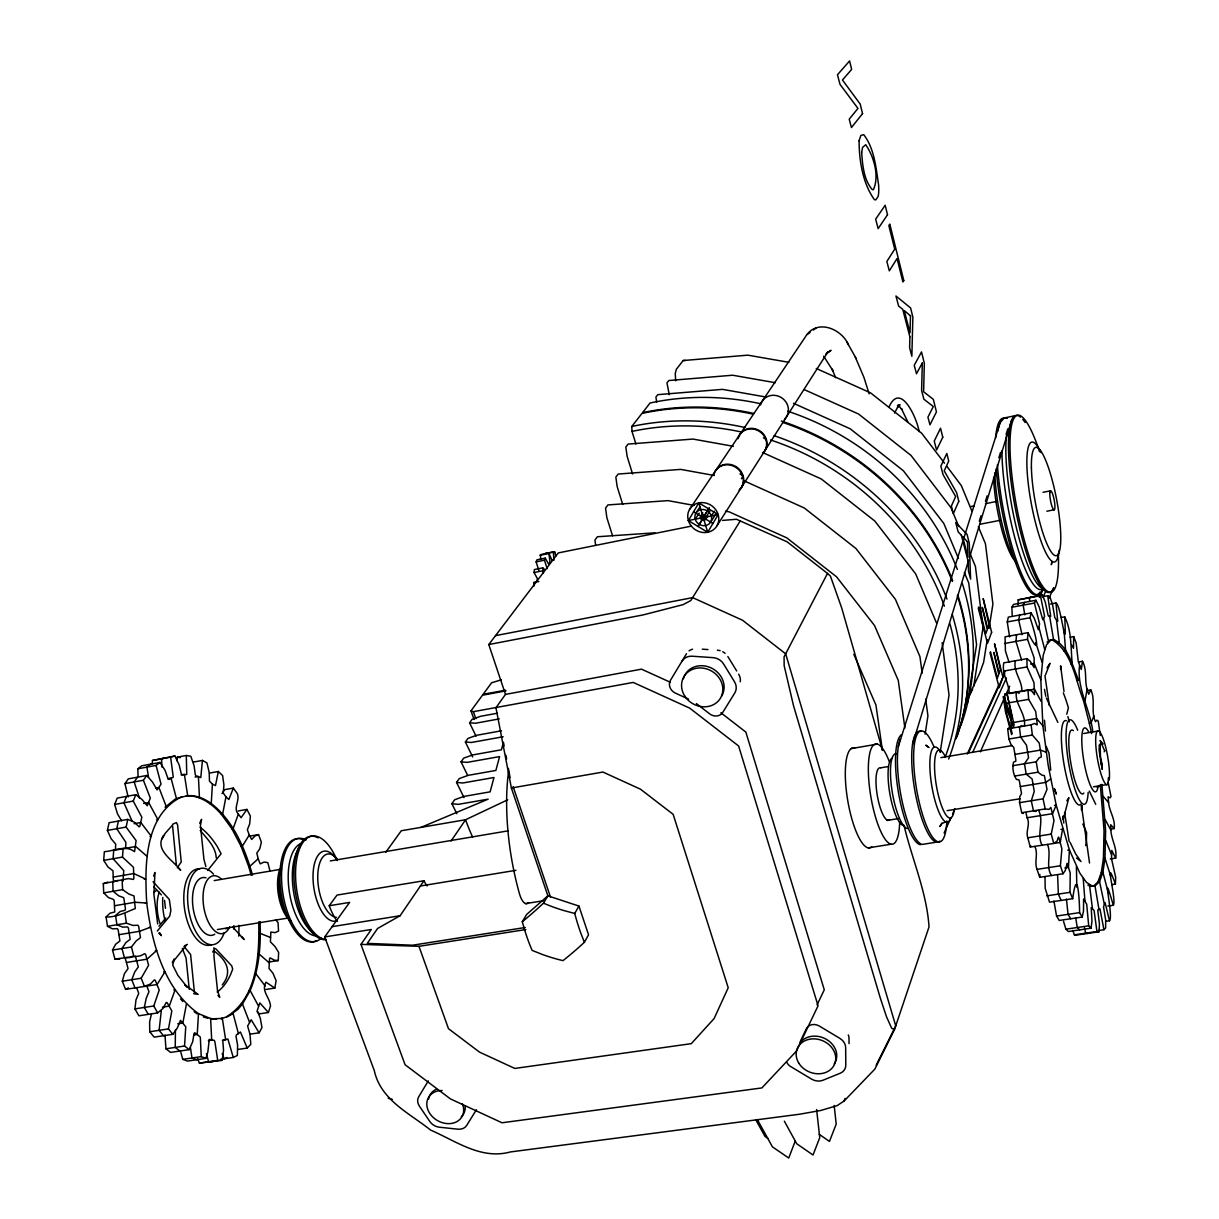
<?xml version="1.0" encoding="UTF-8"?>
<svg xmlns="http://www.w3.org/2000/svg" width="1219" height="1219" viewBox="0 0 1219 1219"><rect width="100%" height="100%" fill="white"/><g stroke="black" fill="none" stroke-linecap="round" stroke-linejoin="round"><path stroke-width="1.5" d="M1044.988 876.735L1045.201 888.377L1049.529 902.167L1072.69 898.677C1077.535 863.433 1079.699 903.309 1079.577 912.635L1082.198 917.054L1059.235 920.452L1056.568 916.063L1053.917 901.039M1050.946 639.914L1046.496 644.897L1043.205 655.212L1040.828 679.821L1042.885 725.838L1048.218 765.608L1056.203 805.119L1069.413 849.963L1079.851 873.17L1086.434 882.358L1092.361 886.137L1095.012 885.969L1099.553 881.627L1102.905 872.225L1104.993 858.283L1105.618 830.337L1101.869 784.32M216.22 857.795C215.793 846.976 206.803 838.398 200.236 830.489M1018.078 604.548L1018.139 599.855L1042.367 594.994L1045.262 602.079L1048.035 614.94L1048.523 616.113L1050.717 616.372L1047.73 595.771L1042.215 596.807M1078.937 661.902L1082.487 661.277L1081.283 669.475L1078.282 661.658L1076.179 643.022L1073.695 636.592L1070.114 637.247M1110.311 858.953L1115.69 858.115L1111.789 850.405L1111.499 858.648L1115.675 877.238L1115.415 884.049L1111.804 884.598M275.601 919.675L278.069 922.661L278.541 931.087L275.022 932.642L270.862 932.032L270.405 941.86L275.083 946.599L278.648 952.496L278.252 960.572L269.475 961.959M1100.315 784.579L1104.048 830.596L1103.424 858.526L1101.321 872.469L1097.938 881.87L1093.397 886.213L1090.746 886.381M258.733 921.823C259.373 954.721 257.758 997.477 226.551 1016.753M238.741 936.162L238.939 928.848A88.225 43.488 81 0 0 238.909 925.358M194.491 992.967L190.606 954.507L183.993 946.401M113.413 881.886L112.986 870.793L108.019 867.014L103.676 860.37L104.346 851.685C114.114 851.045 125.77 844.63 134.562 851.715L136.101 840.592L126.121 827.091L127.766 819.381L134.242 822.124L139.012 826.772L139.835 826.421L141.831 817.187L133.237 801.096L135.781 794.712L142.029 799.512L147.24 805.744L150.318 798.125L143.4 780.251L146.722 775.497L152.497 782.065L157.099 789.882L161.076 784.183L156.078 765.425L159.979 762.439L165.083 770.423L168.039 778.728L168.908 779.429L173.266 777.189L170.614 757.121L174.911 755.993L179.178 764.983L181.265 773.745L182.073 774.751L186.751 774.476L186.309 755.49L177.304 757.151L177.075 760.869M193.516 762.058L202.445 760.412L200.8 777.539L196 775.863L195.284 774.629L194.111 765.791L190.789 756.222L186.309 755.49M1072.69 898.677L1069.992 892.338L1070.221 872.85L1067.052 863.311L1065.284 870.503L1063.044 873.749L1039.716 877.33L1039.868 874.404M1079.592 665.254C1076.514 688.171 1090.136 709.047 1092.803 731.629M1072.781 930.356L1074.366 934.836L1076.529 935.064L1099.02 931.773L1099.447 924.124L1097.847 911.004L1097.938 909.74L1099.965 908.978L1103.942 929.731L1098.365 930.554M181.997 796.616C144.055 815.023 144.604 866.755 146.737 903.035C151.948 943.354 163.773 988.67 198.484 1013.644L197.219 1034.474L200.312 1037.11L201.242 1056.629L205.889 1058.382L207.87 1051.875L209.257 1039.411L214.117 1040.31L214.834 1041.483L217.729 1060.439L222.193 1060.286L223.534 1050.351L222.864 1041.3L223.321 1040.112L227.892 1039.015L233.271 1057.467L220.548 1059.341M202.445 760.412L206.925 762.896L209.241 772.617L209.47 781.166L212.426 784.107L211.253 803.489C233.515 821.057 244.989 848.546 252.516 875.12M1107.858 906.083L1113.328 905.275C1116.985 900.612 1103.058 850.725 1115.415 884.049M543.43 573.25L542.745 567.871L534.394 569.547L534.059 572.534L537.168 578.248L537.35 581.341M152.238 764.054L152.482 760.488L174.911 755.993M1009.042 662.252L1005.431 651.083L1005.066 636.821L1028.013 632.661L1027.51 639.32L1034.108 657.772L1034.184 667.631L1030.131 661.17L1026.947 658.687L1003.786 662.831C1001.485 673.848 1009.073 683.082 1009.241 693.565L1034.489 689.146L1041.102 701.336M123.134 848.394L122.494 857.094L133.45 867.273L133.892 878.381L133.298 879.417L128.315 878.594L103.31 883.638L103.706 892.872L108.445 897.58L113.519 899.424L114.22 900.811L114.754 911.98L109.984 913.214L106.068 916.993L107.501 926.318L112.392 928.832L117.329 928.634L118.136 929.762L119.919 941.007L115.637 944.237L112.514 950.073L114.921 959.033L119.675 959.231M1100.574 743.88L1101.397 743.011L1099.37 745.144L1099.05 749.807L1101.123 763.764M193.851 1034.977L197.219 1034.474L194.766 1032.767L194.019 1033.392L192.724 1041.62L189.189 1049.65L184.557 1046.024L185.745 1026.809L180.473 1020.364L177.38 1027.846L172.854 1034.306L154.143 1037.125L149.739 1031.746L149.617 1021.903L151.43 1014.056M113.733 850.039L113.077 858.725L123.759 870.61L123.043 881.169M172.854 1034.306L168.466 1028.912L171.818 1010.917L167.094 1002.627L166.211 1002.536L163.041 1008.372L157.678 1012.913L138.875 1015.793L134.928 1008.89L135.979 999.93L138.753 993.302L136.619 987.725M266.032 989.432L274.839 988.076L276.103 980.67L272.995 973.295L269.033 968.45L269.567 958.591L270.176 957.875L274.412 960.191L278.252 960.572M1016.524 634.749L1015.991 641.407L1021.552 660.012M175.429 1030.07L175.246 1047.411L179.894 1051.037M164.976 1035.083L165.952 1048.797L170.614 1052.408L189.189 1049.65M1009.637 636.943L1007.244 621.934L1008.357 617.119L1031.091 612.928L1030.04 617.743C1033.27 626.779 1044.119 664.782 1028.013 632.661M1023.396 813.53L1021.72 812.723L1019.556 802.666L1019.77 796.677L1021.507 793.584L1019.389 781.074L1018.871 779.764L1016.478 779.459C1013.324 774.751 1012.014 767.559 1013.568 762.104L1015.762 761.25L1015.838 759.848L1013.766 747.354L1011.084 744.794L1008.905 739.034L1007.686 728.871L1009.042 727.789M1060.926 667.204L1060.682 669.46L1060.606 665.833L1063.989 691.432M1063.532 921.335L1065.894 929.183L1068.362 931.514L1091.096 928.177L1091.965 921.153L1091.218 907.637L1094.083 910.441L1096.932 931.529L1099.02 931.773M1050.717 770.21L1049.01 753.19L1046.222 746.47M1063.044 873.749L1060.393 865.764L1061.886 848.805L1058.9 837.712L1058.412 837.103L1057.01 841.247L1053.734 843.35L1051.25 834.086L1054.008 820.539L1050.869 807.435L1048.965 809.401L1045.216 808.928L1021.72 812.723M925.145 734.173L927.933 715.797L925.678 699.127M940.184 752.382L949.037 694.998L942.15 642.718M967.2 704.125L976.571 644.699L968.739 583.002L964.336 572.503M973.752 686.114L983.063 627.328L975.398 566.317L969.623 552.481M987.222 639.762L983.626 662.283L979.543 673.528L967.414 698.868M989.02 628.486L992.906 604.091L985.44 543.735L978.339 526.654M1100.269 735.453L1098.289 721.206L1097.039 720.139L1095.47 721.663C1090.578 711.363 1095.82 700.255 1090.792 689.863L1087.241 690.472M125.557 848.302L125.907 842.39L116.75 828.752L118.411 821.057M1082.487 661.277C1087.302 670.115 1084.361 680.065 1087.074 689.162L1085.093 700.514L1083.539 700.788C1075.448 680.263 1072.4 651.754 1051.936 639.731L1053.536 639.457C1068.804 646.512 1072.339 666.336 1078.769 680.385L1077.2 680.659M1105.785 921.32L1109.473 920.772C1113.937 916.947 1100.269 860.705 1113.328 905.275M214.239 949.037L213.919 955.925L217.531 990.849L219.77 997.355L217.942 995.405M1051.936 561.426L1051.311 564.732L1052.027 561.852M186.477 1003.923L182.835 1023.015L177.745 1023.777M209.47 773.09L218.338 771.475L222.635 775.574L223.915 785.051L223.229 792.944L225.942 796.86L222.65 814.109L221.37 814.338C212.517 804.327 200.419 795.138 186.385 795.839C195.314 794.605 204.091 798.415 211.253 803.489L209.973 803.717M218.338 771.475L215.473 785.615L212.426 784.107M257.133 1011.8L259.525 1013.842L268.393 1012.501L270.496 1006.056C269.993 997.386 260.79 991.017 266.016 982.209L274.839 988.076M147.24 856.515L135.766 846.519L115.378 850.085L115.729 844.173L111.097 838.672L107.409 830.413L109.085 822.718L127.766 819.381M1082.198 917.054L1083.508 910.989L1083.6 898.997L1086.708 904.269L1088.704 925.831L1091.096 928.177M553.898 560.329L553.38 551.765L554.797 552.07L555.803 556.108M1019.709 615.031L1018.627 619.846L1022.055 634.688M163.696 971.833L165.053 971.619L157.099 984.51L125.572 989.356L122.311 981.219L124.445 973.631L128.071 968.572L125.115 957.814M912.574 744.215L968.633 560.237M1045.597 674.64L1050.016 663.304L1047.974 666.351M898.327 746.653L1000.159 422.536L1004.09 417.98L1015.518 415.618L1011.679 420.159L969.76 556.595M1042.367 594.994L1040.447 595.71L1044.607 616.357L1042.778 619.694L1039.076 606.651L1035.967 600.266L1034.443 603.055L1039.578 623.96L1038.329 629.705L1034.321 618.307L1031.091 612.928M503.218 743.102L501.42 749.792L472.393 754.988L463.677 758.157L461.041 761.845L467.715 775.482M1066.777 714.243L1068.423 707.736L1065.909 699.813A97.81 20.053 80.3 0 0 1063.303 692.864M547.148 568.679L544.466 560.207L545.259 558.15L548.794 564.397L549.967 561.517L548.809 552.999L551.872 560.009L553.106 560.329M538.813 570.355L536.131 561.883L536.939 559.826L545.259 558.15M979.314 521.229L980.99 515.805M985.455 501.314L987.131 495.874M998.849 457.826L1000.525 452.386M1006.117 434.284L1007.793 428.844M1082.396 805.744L1081.482 809.766L1081.466 805.607L1089.527 863.006M157.678 1012.913L153.762 1005.98L159.217 990.102L155.285 980.335L154.386 979.878L150.455 984.007L144.436 986.384L141.191 978.232L148.596 965.28L145.655 954.507L144.771 953.685L140.261 955.909L114.921 959.033M337.328 921.442A47.678 21.119 80.9 0 1 329.206 905.747L349.609 902.41L324.696 936.939L374.248 1070.465C380.678 1100.026 409.051 1112.932 430.688 1130.12C456.196 1141.182 481.139 1159.955 510.411 1151.94L799.557 1114.227L820.798 1110.463L837.133 1105.618L844.112 1101.016L874.861 1069.093L894.472 1029.628L929.03 926.912C926.73 891.927 911.934 859.06 903.98 825.202M844.112 1101.016L845.011 1098.441M222.071 793.584L224.54 789.668L233.362 788.084L237.309 793.584C240.265 800.456 232.753 808.319 238.36 814.079L233.149 828.554L231.884 828.768L221.37 814.338M250.154 1034.139L259.098 1032.813L261.963 1027.617L260.272 1018.109L257.194 1010.703L259.83 1002.887L268.393 1012.501M795.352 1140.755L788.739 1158.05L772.419 1146.835L757.304 1119.499M121.58 820.814L117.496 813.881L114.647 804.449L117.222 798.095L135.781 794.712M126.502 796.403L123.927 802.772L131.911 820.707M233.362 788.084L228.867 799.481L225.942 796.86M1093.961 715.919L1090.914 723.111L1089.359 723.37L1083.539 700.788M1045.216 808.928L1043.053 798.841L1047.014 789.409L1044.363 775.543L1042.047 775.238L1037.978 772.206L1014.467 776.092M1103.942 929.731L1105.648 927.933L1105.679 920.01L1103.515 906.906L1105.084 902.532L1109.473 920.772M944.085 833.004L951.033 817.461M952.572 814.002L954.888 808.822M980.35 751.833L1003.511 700.026M1005.827 694.845L1009.682 686.206M1049.041 598.133L1053.673 587.771M972.671 752.443L1006.437 677.993M1043.327 596.609L1045.673 591.413M1060.896 829.408L1062.572 829.133L1060.24 842.466L1030.284 847.037L1030.832 845.834M967.231 754.043L998.849 684.926M1002.795 676.286L1005.172 671.105M1039.167 596.792L1043.114 588.152A89.962 18.255 79.3 0 1 1018.246 565.509A89.962 18.255 79.3 0 1 997.401 464.774M968.282 753.19L1004.685 673.528M1039.502 597.325L1043.449 588.655M817.08 1004.867L824.273 989.813L745.845 732.086L720.901 712.765M800.274 1041.514L806.429 1028.638A9.28 7.817 22.2 0 1 819.305 1026.032L839.861 1038.375A11.702 9.843 21.6 0 1 845.666 1047.654L845.788 1065.193A11.672 9.782 21.5 0 1 840.135 1073.269L822.947 1080.247A11.626 9.737 21.9 0 1 811.58 1079.105L791.222 1066.884A8.716 7.299 22.6 0 1 787.002 1062.541M966.987 700.955L972.671 689.085M1090.792 689.863L1088.704 694.251L1087.074 689.162M876.156 1065.269L895.736 1025.865L785.661 653.826L742.539 620.242L692.651 597.63L495.539 635.648M199.672 823.252L201.607 819.366L200.434 825.415L203.954 859.456L205.904 866.526M222.269 984.906C232.859 971.909 226.399 959.703 213.828 950.835M722.532 520.422L736.428 519.264L787.154 541.846L827.503 573.433L784.061 656.889L784.167 665.696L793.508 705.664L880.377 998.285L886.518 1016.783L891.668 1028.226L894.472 1029.628M894.548 413.058L898.113 406.415L897.504 407.161L900.094 404.708L897.382 405.668M888.864 407.283C900.795 380.038 917.724 420.601 919.065 431.541M1012.197 615.351L1011.877 607.23L1013.477 604.426L1035.967 600.266M584.404 942.302L588.548 934.805L578.934 906.067L547.88 895.828L526.715 914.372L522.281 921.747L525.237 931.88A99.349 37.301 81 0 0 532.109 950.378L542.074 954.37A99.15 51.914 13.8 0 0 563.01 960.633L569.806 955.117A99.653 15.71 -46.2 0 0 584.404 942.302L580.869 933.282A99.958 35.839 81 0 1 574.728 913.473L578.934 906.067M1024.707 602.354L1023.152 605.142L1024.798 614.833M941.876 823.115L939.849 826.619L941.906 823.587L945.243 822.063M688.385 520.62L698.822 502.883L718.189 514.601L707.69 532.276L688.385 520.62A15.984 14.537 34 0 1 706.929 503.356A15.984 14.537 34 0 1 714.532 528.833A15.984 14.537 34 0 1 688.369 520.543L718.189 514.601M698.045 526.456L708.498 508.734M741.411 478.701L743.118 475.821L740.009 473.932M522.281 921.747A99.928 13.897 -46.1 0 0 536.086 909.938L543.522 903.172L547.88 895.828M212.7 952.024L213.691 950.348M688.598 699.127L675.448 693.139A9.676 8.579 30.6 0 1 670.496 680.248L686.495 653.704M428.296 1080.918L418.726 1096.75A11.108 8.96 30.2 0 0 419.473 1106.243L429.835 1121.526A11.093 8.929 29.8 0 0 439.328 1127.209L457.826 1129.175A11.108 8.96 29.5 0 0 466.664 1125.442L476.416 1109.717M238.162 810.97L246.924 809.416L250.383 816.105L249.666 823.968L247.35 829.712L249.255 835L242.368 846.169L241.103 846.382L231.884 828.768M740.36 520.711L690.823 600.556L683.097 604.639L643.19 614.909L488.789 644.546L505.489 694.403L495.95 707.721L511.386 788.007L547.895 895.904M238.223 1049.391L247.244 1048.066L250.779 1044.363L250.017 1034.306L247.625 1026.017L251.19 1019.754L259.098 1032.813M716.924 525.877L741.487 487.387M741.868 486.792L764.801 450.832M765.166 450.268L828.173 351.499L826.055 354.15L831.023 350.295L828.219 352.306M710.662 522.082L715.827 514.098M711.332 515.972L714.441 511.203M705.771 519.126L707.843 515.942M704.612 515.317L707.736 510.548M701.9 519.904L703.912 516.841M699.264 524.383L702.266 519.782M705.999 517.054L710.144 510.685M707.279 510.822L709.351 507.653M700.757 516.094L702.845 512.909M695.196 519.218A8.655 7.878 34 0 1 705.237 509.892A8.655 7.878 34 0 1 709.367 523.682A8.655 7.878 34 0 1 695.196 519.218L699.249 513.123M695.851 513.138L700.072 506.784M689.588 509.344L715.065 471.387A15.436 14.171 34.3 0 1 737.175 468.309A15.436 14.171 34.3 0 1 739.156 490.267M715.462 470.808L739.263 435.351M739.628 434.802L805.256 337.069C816.258 318.296 841.384 328.368 848.439 344.779M1066.793 800.761L1068.895 797.637L1063.197 819.595L1063.105 816.044L1063.776 823.054M525.252 927.491L412.525 945.213L367.285 943.369L377.585 928.482L400.122 915.728L423.968 880.743A25.569 11.718 73 0 0 427.077 886M451.076 841.019L465.597 819.732L507.713 799.801M128.163 796.967L124.947 783.634L128.3 778.88L146.722 775.497M506.007 690.838L482.465 695.226L470.991 710.86L473.383 711.667L633.21 682.427L689.68 708.117L738.623 745.998L818.071 1005.782L796.342 1051.22L761.89 1087.927L502.015 1122.775L450.421 1098.898L405.074 1064.736L360.961 944.375L371.307 929.487L324.696 936.939M137.503 777.189L134.166 781.958L139.56 798.338M456.835 813.743L451.883 803.702L454.657 799.755L463.677 796.464L490.129 791.847L493.985 777.509L462.763 782.994L456.546 782.4L459.243 778.591L468.111 775.36L495.874 770.454L499.592 756.603L467.151 762.378L461.041 761.845M385.692 852.371L401.28 830.749L465.597 819.732A186.583 161.929 29.9 0 0 472.652 837.103M472.667 756.938L465.384 742.005L467.959 738.424L476.522 735.316L501.451 730.79M476.065 736.169L469.574 722.821L472.103 719.347L480.53 716.3L497.169 713.252M487.478 694.297L488.118 693.413M329.206 905.747L337.023 895.081L423.968 880.743M177.304 867.684L181.235 861.955L177.608 825.08L176.45 822.581L172.778 824.151M488.789 644.546L558.256 552.923L691.417 526.105M635.891 444.051L632.006 431.404L631.792 426.467L641.956 413.424A255.807 228.761 30.1 0 1 753.327 414.201M788.8 362.302L747.826 355.156L683.173 360.534L676.316 369.327L675.25 373.563L675.707 380.831M186.065 945.594L172.382 962.583L174.21 959.048L172.717 965.098L177.913 975.413L187.238 987.161L184.633 984.525L198.179 994.384L193.714 993.714M1104.124 751.833L1104.947 750.828M1012.73 765.715L1036.226 761.799L1039.137 757.822L1041.255 756.984L1041.316 755.582L1039.228 743.057L1032.356 735.042L1031.122 724.863L1034.55 723.431L1037.019 724.878L1037.186 723.812L1035.723 711.591L1028.653 699.356L1027.983 689.924L1004.669 694.007L1005.294 703.424M158.958 926.211L165.83 917.968M157.312 931.011L169.685 916.124L170.873 910.364L169.319 899.424L153.076 881.748M207.641 870.473L221.096 853.757L217.454 846.839A88.225 43.488 81 0 0 200.114 827.335M112.514 950.073L131.423 947.011L136.223 940.87L140.475 937.655L138.676 926.379L137.869 925.251L132.978 925.434L126.426 923.194L107.501 926.318M246.924 809.416L241.088 817.69L238.36 814.079M540.657 559.43L540.52 554.675L553.38 551.765M1099.37 745.144L1100.148 744.337L1100.467 756.42L1102.113 764.633L1101.184 764.785M172.626 824.943L165.22 833.324L162.051 838.824L163.712 835.442C153.624 849.841 173.586 860.584 180.717 870.366L177.989 867.715M249.819 836.112L258.55 834.604L261.384 842.161L259.784 848.774L256.798 853.117L258.199 858.77L249.941 866.221L248.676 866.435L241.103 846.382M233.271 1057.467L237.355 1055.471L237.614 1045.262L236.029 1036.409L236.334 1035.007L240.417 1032.005L247.244 1048.066M1046.953 667.875L1048.599 666.519M138.097 776.122L137.793 768.808L141.724 765.822L159.979 762.439M150.836 764.13L146.92 767.132L148.55 777.326M807.359 334.417L810.102 332.421M813.5 329.938L816.288 327.926M1050.61 779.032L1045.872 782.354L1020.379 786.545M106.068 916.993C117.1 917.206 125.786 912.254 135.294 908.551L134.029 895.95L129.001 894.091L122.57 889.657L103.706 892.872M175.201 799.1L165.098 807.207L166.424 806.963L158.927 787.55L155.59 788.16M153.609 876.065L154.95 872.514L153.884 894.213L157.693 923.987M1021.781 725.61L1019.389 726.874L1020.608 737.038L1026.489 745.205L1028.562 757.715L1024.463 763.764L1026.2 774.156L1032.127 778.987L1034.245 791.497L1031.289 800.746L1033.453 810.833L1036.165 811.473M125.572 989.356L128.361 987.908M184.709 945.7L187.421 944.359M132.978 956.092L129.945 957.57L124.368 957.509L121.961 948.55L125.923 942.561L130.189 939.331L128.406 928.07L127.584 926.943L122.677 927.141L116.948 924.749L115.515 915.423L120.254 911.492L125.008 910.273L125.45 908.947L123.759 897.687L118.715 895.843L113.123 891.272L112.727 882.023L118.045 880.362M226.917 1057.467L224.174 1058.808L222.148 1053.551M258.55 834.604L255 836.021L251.663 839.449L249.255 835M421.012 827.366L488.164 799.161L458.207 804.357L451.883 803.702M176.572 798.536L187.68 795.596L184.374 774.37L181.098 774.964M1031.228 597.051L1029.278 597.782L1029.735 601.409M103.31 883.638L107.79 882.114M165.845 757.669L161.533 758.797L161.975 767.086M554.797 552.07L545.106 553.426M539.971 555.285L548.26 553.624M536.131 561.883L544.466 560.207M534.059 572.534L542.425 570.858M533.998 586.08L533.831 582.499L538.844 581.509M970.629 506.586L974.347 505.855M985.485 503.66L996.624 501.451M1043.037 492.308L1050.473 490.846M980.015 524.246L1000.433 520.269M1046.831 511.218L1054.252 509.771M501.299 679.836L491.623 682.762L483.12 694.342L505.474 690.183M505.489 694.403L641.514 669.155L670.313 682.259M152.482 760.488L170.614 757.121M1018.139 599.855L1040.447 595.71M137.793 768.808L156.078 765.425M1011.877 607.23L1034.443 603.055M1050.488 604.014L1055.959 603.009C1061.338 605.066 1066.869 662.222 1064.736 616.86L1061.124 617.53M124.947 783.634L143.4 780.251M1007.244 621.934L1030.04 617.743M167.704 778.682L171.026 778.072L176.511 798.872M499.287 718.89L475.501 723.248L469.574 722.821M195.116 777.067L198.392 776.457L199.428 797.196L198.133 797.439M114.647 804.449L133.237 801.096M1004.486 643.495L1027.51 639.32M503.157 736.748L471.403 742.478L465.384 742.005M143.644 803.458L148.688 802.559L157.906 819.64L156.581 819.884M1046.969 642.017L1048.584 641.727L1043.632 618.444M1057.696 642.809L1059.296 642.535L1056.462 619.861L1054.785 617.515L1052.561 604.533L1049.955 597.097L1047.73 595.771M1049.33 640.204L1053.536 639.457L1049.574 615.961M1064.019 650.992L1065.604 650.717L1063.974 629.781M134.06 823.694L140.825 822.49L151.4 836.402L150.059 836.63M1030.619 664.081L1034.215 663.441L1040.828 679.821M107.409 830.413L126.121 827.091M1003.816 671.059L1027.023 666.93L1033.986 682.701L1034.504 694.693L1031.807 691.066L1027.983 689.924M1070.617 663.806L1072.187 663.532C1070.724 648.051 1071.867 631.274 1064.736 616.86M511.386 788.007L602.933 772.054L640.493 789.211L673.147 814.322L728.215 987.74L714.105 1018.581L691.28 1043.662L514.829 1068.438L479.494 1052.119L448.485 1028.684L418.955 946.325L360.961 944.375M103.676 860.37L122.494 857.094M1006.955 703.134L1028.653 699.356M851.152 748.618L877.406 744.108M113.337 877.071L133.816 873.551L145.64 879.082L144.299 879.31M1011.785 728.154L1011.221 722.867L1036.607 718.494L1042.885 725.838M1007.686 728.871L1031.122 724.863M1008.905 739.034L1032.356 735.042M214.194 880.575L281.604 869.162M330.288 860.934L508.171 830.84M880.834 767.802L888.346 766.538M940.931 757.639L1012.273 745.571M1083.63 733.503L1098.654 730.973M114.571 905.732L135.096 902.273L146.737 903.035L145.396 903.264M1014.985 754.378L1040.447 750.096L1046.1 752.169M149.129 927.446L150.486 927.217L139.575 931.301L119.035 934.668M420.387 886L515.942 870.32M217.363 929.564L288.735 917.937M887.082 820.433L898.327 818.604M947.117 810.65L1020.303 798.719M1093.473 786.804L1106.608 784.655M225.378 928.71L228.441 928.223M1096.369 786.834L1100.117 786.225M1019.556 802.666L1043.053 798.841M259.068 932.931L270.511 937.487M1101.717 796.677L1103.271 796.434L1108.589 802.635C1109.305 811.549 1115.507 819.061 1114.196 828.585L1110.631 829.133M155.331 950.668L156.687 950.454L147.042 959.17L126.517 962.461M1054.526 805.378L1056.203 805.119L1052.576 813.667L1027.114 817.751L1025.91 812.524M332.101 926.669L400.122 915.728M868.263 847.875L891.119 844.218M525.572 903.599L543.552 900.719M936.39 842.177L922.234 844.432A56.15 14.262 80.4 0 1 901.77 799.588A56.15 14.262 80.4 0 1 900.308 738.821M257.956 954.325L259.22 954.111L269.231 962.827M1103.591 819.808L1105.161 819.564L1110.844 830.032C1111.256 839.586 1117.351 848.119 1115.69 858.115M122.311 981.219L141.191 978.232M1027.114 817.751C1030.634 824.349 1025.408 831.008 1027.8 837.803L1051.25 834.086M418.955 946.325L525.77 929.564M254.512 973.859L255.792 973.661L265.224 986.049M1104.185 840.714L1105.74 840.47L1111.576 854.869M173.799 989.919L175.14 989.721L169.243 1006.117L162.432 1007.168M1067.753 850.222L1069.413 849.963L1068.454 867.334L1064.842 867.898M248.874 990.742L250.154 990.544C259.251 968.861 261.095 944.893 260.013 921.625M1103.424 858.526L1104.993 858.283L1110.722 876.126M134.928 1008.89L153.762 1005.98M1034.84 846.458C1038.481 853.742 1034.047 861.848 1037.034 869.376L1060.393 865.764M241.194 1004.227L242.49 1004.029L250.154 990.544L258.596 1006.178M1101.321 872.469L1102.905 872.225L1108.3 892.841M231.793 1013.69L237.995 1009.302L242.49 1004.029L249.56 1022.33M1097.938 881.87L1099.553 881.627L1104.353 904.239M222.33 1040.31L225.652 1039.807L222.33 1018.429L221.005 1018.627L227.862 1016.555L233.103 1013.492L238.436 1033.742M1093.397 886.213L1095.012 885.969L1099.005 909.633M149.739 1031.746L168.466 1028.912M1046.786 895.858L1069.992 892.338M208.358 1040.615L211.71 1040.112L210.613 1018.52L198.484 1013.644M165.952 1048.797L184.557 1046.024M1056.568 916.063L1079.577 912.635M180.839 1052.256L182.759 1059.357L201.242 1056.629M1065.894 929.183L1088.704 925.831M205.889 1058.382L187.452 1061.094L182.759 1059.357M197.432 1058.092L199.398 1063.12L217.729 1060.439M1074.366 934.836L1096.932 931.529M222.193 1060.286L199.398 1063.12M222.33 1018.429L210.78 1018.855M654.938 532.825L597.386 536.756L594.933 540.078L595.603 544.954M683.173 360.534L685.444 360.443M213.035 1061.627L208.556 1061.779L206.438 1053.673M533.831 582.499L535.431 582.682M213.63 947.94L215.915 948.946L231.732 965.859L232.707 969.151L230.711 974.225A88.225 43.488 81 0 1 217.134 992.007M702.266 649.178L707.934 649.559M210.613 1018.52L216.555 1019.084M1087.759 933.419L1085.641 933.19L1084.483 927.75M177.304 757.151L180.305 757.639M775.33 382.72L732.665 375.223L668.774 380.541L666.961 382.857L669.246 394.651M766.385 397.104L722.517 389.364L657.788 394.651L655.929 397.044L656.66 402.057M733.396 446.322L693.001 439.069L628.09 444.082L625.835 447.007L627.115 456.272L632.585 474.008M714.395 475.517L680.69 469.391L618.17 474.039L615.854 477.101L617.134 486.503L622.726 504.437M693.961 505.397L668.012 500.628L607.931 504.925L605.553 508.11L606.864 517.679L612.548 535.781M725.473 511.172L729.191 511.858L786.819 537.884L836.508 576.785L874.556 625.56L898.266 680.431L904.894 728.078M574.728 913.473L563.986 910.593A100.019 50.924 13.8 0 1 543.522 903.172M388.206 1098.182L392.274 1099.309M203.253 1016.905L207.779 1018.261M196.67 1059.738L191.992 1058.001L190.454 1047.7M1088.78 885.573L1087.866 885.177L1089.496 884.933L1092.453 908.643M816.242 368.473L870.61 392.884L921.671 433.248L944.512 463.19M804.357 389.669L858.587 414.033L911.004 455.418L950.881 507.531L958.804 526.547M793.478 403.291L850.176 428.783L903.34 470.717L943.826 523.5L958.484 558.5M762.545 452.493L821.286 478.96L874.815 521.046L915.667 573.89L936.466 622.879M744.352 480.956L804.296 507.988L855.936 548.504L895.416 599.337L919.918 656.553L922.173 673.208M1019.099 693.291L1016.311 691.965C1014.696 704.536 1026.108 713.374 1024.463 725.991M899.622 406.323L898.098 405.241L901.831 409.371L901.405 408.639L907.987 422.292M159.659 933.525L158.881 933.053L161.365 935.674L159.78 932.794M763.414 437.773L766.416 439.602M693.596 511.767L712.917 523.454M767.924 1138.439L764.983 1136.413L755.78 1119.758M819.183 1134.279L829.453 1141.441L836.204 1124.116L834.177 1105.465M194.126 1011.709L197.158 1013.842M242.81 937.883L241.438 936.893L244.15 939.529L232.814 927.187M1076.484 858.039L1080.979 861.513L1075.767 854.123L1070.053 842.253M696.384 703.576L709.214 713.511A9.158 8.106 28.9 0 0 723.035 711.942L734.783 692.971A12.251 10.895 29 0 0 734.508 681.771L723.614 664.005A12.266 10.941 29.7 0 0 713.1 657.65L692.194 656.218A12.251 10.895 30.5 0 0 682.046 661.14M542.745 567.871L544.466 569.41M827.503 573.433L830.444 576.145L841.735 608.068L882.541 750.386M1079.714 929.853L1077.276 927.507L1075.661 917.724M153.792 886.777L161.396 894.898M823.663 356.161L833.217 371.185L832.074 369.113L835.67 377.738M180.503 998.864L182.82 1001.5M1056.462 619.861L1057.726 621.309L1055.959 603.009M1114.196 828.585L1110.722 824.745L1110.844 830.032M163.483 1035.723L159.095 1030.329L161.304 1010.795M946.797 466.191L961.334 485.634L971.97 511.264M1103.18 743.986L1100.071 740.482L1104.49 750.401M182.301 948.382L186.065 958.073L189.265 989.325M1095.729 804.311L1089.314 791.101M727.85 656.523L736.703 670.983M1057.863 722.364L1046.329 697.984M1070.693 918.76L1068.057 914.341L1066.442 899.15M148.261 1014.36L144.33 1007.443L146.219 998.331L148.977 991.702L146.844 986.125M855.205 356.832L863.997 377.54L869.117 393.828M847.007 342.234L856.363 358.889M784.35 1121.16L796.738 1143.757L813.027 1155.003L819.747 1137.647L816.608 1109.564M1108.178 782.354L1111.012 796.616L1110.159 797.836L1108.132 796.754L1108.589 802.635M456.546 782.4L464.012 797.607M1082.853 824.09L1086.586 832.501L1086.434 839.754A97.81 20.053 80.3 0 1 1085.702 845.605M853.803 654.283L875.943 705.054L882.358 750.02M1061.094 900.43L1058.366 894.106L1057.589 874.785M1071.806 645.171L1073.482 648.34L1073.695 636.592M134.989 987.878L131.743 979.726L134.73 971.985L138.311 966.926L135.37 956.168M1039.716 877.33L1037.034 869.376M513.123 786.56L550.516 897.199M1054.801 789.744L1056.264 794.133L1054.435 788.525M1051.372 875.547C1045.43 865.825 1051.647 854.428 1047.517 844.462M1035.739 642.565L1042.062 662.267M698.822 502.883L707.69 532.276M248.676 866.435L251.236 875.349M258.199 858.77L260.196 863.86L263.974 862.092L267.814 862.595L269.932 870.747M1030.284 847.037L1027.8 837.803M131.423 947.011L133.831 955.986M1041.986 845.194C1036.333 833.842 1044.348 821.85 1038.634 810.483M1064.568 812.418L1069.124 841.4M1038.938 627.389L1044.698 649.407M1067.89 716.574L1069.261 721.831M1089.359 723.37L1091.63 733.594M1005.599 704.826C1005.873 711.485 1012.425 715.888 1011.221 722.867M1044.454 689.344L1045.795 696.278M503.447 742.295L504.148 746.013M505.9 755.308L506.601 759.041M508.353 768.336L510.106 777.631M1036.226 761.799L1037.978 772.206M124.978 913.839L126.426 923.194M164.535 900.414L165.449 908.323M1102.235 764.176L1102.189 769.387L1101.26 763.185M1044.927 675.524L1049.315 705.542M172.626 826.238L176.359 864.987M1044.5 720.17L1045.43 731.05M1083.203 878.427L1084.956 901.1M122.174 880.408L122.57 889.657M233.896 925.587L234.002 929.289M1021.842 691.356C1022.482 680.613 1012.928 671.852 1015.351 660.759M1076.407 866.633L1076.834 887.158M1026.947 658.687L1027.023 666.93M849.034 1043.662L849.003 1038.436A11.626 9.798 21.6 0 0 848.287 1034.931M1083.859 793.036A32.41 6.476 80.3 0 1 1070.77 762.789A32.41 6.476 80.3 0 1 1073.36 730.653M1097.938 787.063A32.456 6.354 80.3 0 1 1088.75 781.105A32.456 6.354 80.3 0 1 1081.786 739.811A32.456 6.354 80.3 0 1 1088.643 731.918M1081.344 803.748A42.817 8.624 80.3 0 1 1064.324 766.035A42.817 8.624 80.3 0 1 1066.473 720.749M1088.156 792.426A42.848 8.563 80.3 0 1 1076.011 792.228A42.848 8.563 80.3 0 1 1066.092 733.32A42.848 8.563 80.3 0 1 1077.672 730.227M920.345 844.737A56.135 14.293 80.4 0 1 898.479 792.685A56.135 14.293 80.4 0 1 901.359 734.798M954.279 809.553A34.437 8.396 80.4 0 1 942.577 808.471A34.437 8.396 80.4 0 1 934.623 762.469A34.437 8.396 80.4 0 1 945.03 756.085M950.607 818.299A38.124 9.341 80.4 0 1 931.407 783.527A38.124 9.341 80.4 0 1 940.58 751.971M946.843 820.936A56.257 13.988 80.4 0 1 927.735 828.6A56.257 13.988 80.4 0 1 913.93 748.771A56.257 13.988 80.4 0 1 934.074 747.079M939.91 841.064A56.242 14.018 80.4 0 1 914.738 789.988A56.242 14.018 80.4 0 1 920.97 731.461M907.286 828.509A37.957 9.798 80.4 0 1 891.699 788.449A37.957 9.798 80.4 0 1 896.971 753.769M903.264 825.446A34.269 8.883 80.4 0 1 889.855 793.721A34.269 8.883 80.4 0 1 891.699 758.416M153.944 892.537A24.426 12.297 81.1 0 1 156.733 890.342M159.902 923.271A29.104 14.567 81 0 1 159.308 892.186M165.205 921.305A38.52 19.138 81 0 1 162.797 897.443M214.757 934.211A29.241 14.278 81 0 1 193.181 908.536A29.241 14.278 81 0 1 205.996 877.817M229.751 926.76A29.271 14.201 81 0 1 210.841 926.349A29.271 14.201 81 0 1 203.954 888.468A29.271 14.201 81 0 1 221.035 878.747M211.512 944.695A38.627 18.925 81 0 1 184.709 909.862A38.627 18.925 81 0 1 199.733 868.873M224.22 932.748A38.642 18.879 81 0 1 198.56 935.933A38.642 18.879 81 0 1 189.097 883.943A38.642 18.879 81 0 1 213.569 874.175M528.558 902.593A15.39 5.927 81 0 1 519.507 893.893A132.536 49.217 80.7 0 1 508.552 771.475M326.311 939.514A52.326 23.603 80.9 0 1 296.324 861.955A52.326 23.603 80.9 0 1 337.13 860.568M316.864 940.504A52.219 23.831 80.9 0 1 280.705 890.022A52.219 23.831 80.9 0 1 304.46 840.211M321.222 938.219A52.234 23.801 80.9 0 1 282.823 893.116A52.234 23.801 80.9 0 1 306.076 839.921M336.444 920.863A35.458 15.893 80.9 0 1 313.009 876.522A35.458 15.893 80.9 0 1 336.612 859.349M324.681 939.773A52.31 23.618 80.9 0 1 294.099 880.926A52.31 23.618 80.9 0 1 318.22 837.834M336.383 917.328A32.029 14.323 80.9 0 1 317.748 876.248A32.029 14.323 80.9 0 1 337.191 858.953M291.097 921.594A31.877 14.674 80.9 0 1 279.974 868.934M291.021 921.518A35.305 16.213 80.9 0 1 281.056 867.501M314.212 933.343A47.053 21.317 80.9 0 1 293.749 892.933A47.053 21.317 80.9 0 1 299.63 847.129M315.95 935.872A47.038 21.363 80.9 0 1 289.619 893.618A47.038 21.363 80.9 0 1 300.362 843.761M997.934 430.916A89.962 18.255 79.3 0 1 1007.382 418.3M1053.688 588.091A90.084 17.935 79.3 0 1 1015.534 509.512A90.084 17.935 79.3 0 1 1020.547 417.111M1022.787 419.366A90.084 17.935 79.3 0 1 1025.149 422.536M1058.336 553.914A90.099 17.889 79.3 0 1 1034.413 570.522A90.099 17.889 79.3 0 1 1010.14 438.322A90.099 17.889 79.3 0 1 1039.578 451.731M1059.098 550.394A61.041 11.946 79.3 0 1 1041.605 542.76A61.041 11.946 79.3 0 1 1026.855 462.732A61.041 11.946 79.3 0 1 1041.072 452.599M1015.534 561.319A54.901 11.367 79.3 0 1 993.637 477.269M1016.387 563.132A60.813 12.54 79.3 0 1 994.841 472.774M1042.413 588.929A85.498 17.234 79.3 0 1 1016.936 545.35A85.498 17.234 79.3 0 1 1001.957 450.893M1041.651 588.061A85.528 17.127 79.3 0 1 1015.457 523.865A85.528 17.127 79.3 0 1 1006.589 435.168M1039.959 592.114A89.947 18.285 79.3 0 1 1015.701 563.087A89.947 18.285 79.3 0 1 996.136 468.934M995.618 438.032A89.947 18.285 79.3 0 1 1002.567 418.3M799.74 1043.266A20.19 16.959 22 0 1 826.695 1039.517A20.19 16.959 22 0 1 834.177 1063.958M717.381 650.199A12.205 10.895 29.7 0 1 720.139 650.702M722.76 651.754A12.205 10.895 29.7 0 1 725.107 653.354M689.055 650.9A12.175 10.849 30.5 0 1 692.56 649.194M738.668 674.198A12.175 10.849 29 0 1 740.253 681.802M683.417 678.754A21.18 18.803 29.7 0 1 710.86 667.783A21.18 18.803 29.7 0 1 721.587 696.11M462.382 1103.85A19.306 15.588 29.8 0 1 450.878 1123.522A19.306 15.588 29.8 0 1 427.32 1108.01A19.306 15.588 29.8 0 1 442.101 1090.502M465.216 1106.334A19.275 15.573 29.8 0 1 461.285 1116.833M428.57 1099.127A19.275 15.573 29.8 0 1 436.524 1089.161M753.83 413.47A255.64 228.639 30.1 0 0 642.535 412.677L650.062 403.017A253.323 227.13 30.1 0 1 760.382 403.702M781.333 421.043A255.64 228.639 30.1 0 1 952.679 580.625M957.707 594.781A255.64 228.639 30.1 0 1 957.067 736.047M787.626 411.199A253.323 227.13 30.1 0 1 957.326 569.395M962.294 583.444A253.323 227.13 30.1 0 1 960.938 725.427M475.867 718.646A255.32 227.496 30 0 1 473.383 711.667M632.006 431.404A255.32 227.496 30 0 1 741.182 431.953M770.515 439.952A255.32 227.496 30 0 1 944.39 606.178M949.951 623.838A255.32 227.496 30 0 1 945.121 757.456M474.1 719.454A258.931 230.802 30 0 1 470.991 710.86M631.792 426.467A258.931 230.802 30 0 1 745.083 427.534M774.126 435.686A258.931 230.802 30 0 1 946.995 599.078M952.344 614.757A258.931 230.802 30 0 1 948.687 759.056M782.613 422.383A255.807 228.761 30.1 0 1 952.329 581.478M957.357 595.649A255.807 228.761 30.1 0 1 956.092 738.76M899.683 821.743A50.832 13.424 80.5 0 1 881.611 833.217A50.832 13.424 80.5 0 1 868.827 759.132A50.832 13.424 80.5 0 1 889.306 761.57M871.737 846.839A50.695 13.775 80.5 0 1 847.814 801.005A50.695 13.775 80.5 0 1 854.687 748.024M889.626 819.838A26.635 7.04 80.5 0 1 877.33 795.657A26.635 7.04 80.5 0 1 880.651 767.833M737.891 438.703A14.933 13.805 34.7 0 1 759.087 431.176A14.933 13.805 34.7 0 1 762.545 453.636M714.06 474.237A15.436 14.171 34.3 0 1 735.895 466.572A15.436 14.171 34.3 0 1 739.537 489.672M760.58 404.86A14.46 13.47 35.1 0 1 781.166 397.485A14.46 13.47 35.1 0 1 784.442 419.336M738.257 438.154A14.933 13.805 34.7 0 1 759.452 430.627A14.933 13.805 34.7 0 1 762.896 453.072M861.665 152.421C862.519 165.037 863.783 179.955 872.362 189.707L873.444 189.6C879.569 175.963 873.901 156.596 865.734 144.711L862.595 147.377L861.665 152.421M1012.075 717.29L1011.785 718.509L1004.547 697.847L1003.207 696.491L1005.431 711.5L1011.633 734.539L1012.105 733.107L1006.498 713.237L1005.34 705.252L1013.568 726.753L1014.071 724.406L1006.742 692.575L1012.075 717.29M909.877 336.871L909.618 347.765L911.858 356.268L912.863 317.108L910.593 307.935L895.95 295.988L898.601 306.03L902.73 309.321L909.877 336.871M922.326 362.942L921.61 390.507L923.911 399.253L933.312 406.506L927.933 417.142L929.96 424.837L936.451 411.885L933.327 399.344L923.606 391.756L924.337 363.277L921.518 351.941L914.235 365.273L916.49 373.776L922.326 362.942M910.502 315.858L909.999 332.772L904.269 310.571L910.502 315.858M859.075 140.673C859.166 160.756 862.625 183.079 874.404 199.672L875.806 199.855L878 196.701A27.275 6.11 78.3 0 0 878.594 184.968C876.004 167.932 874.495 148.672 863.738 134.654L860.873 135.446L859.075 140.673M1109.397 778.21L1109.138 780.13L1108.498 777.631L1107.919 784.259A27.306 5.226 80.3 0 1 1096.643 753.479A27.306 5.226 80.3 0 1 1101.321 734.295A27.306 5.226 80.3 0 1 1109.397 778.21M1002.902 677.033L999.184 687.668L990.057 652.973L990.498 651.799L997.401 678.175L998.772 674.29L993.851 652.424L999.169 673.162L1000.388 669.734L994.521 643.723L1002.902 677.033M991.641 632.265L987.527 643.342L978.278 608.22L978.75 606.986L985.76 633.712L987.268 629.644L982.331 607.473L987.71 628.471L989.051 624.905L983.169 598.544L991.641 632.265M958.789 501.299L953.349 513.58L951.369 506.068L955.65 496.514L943.125 474.77L940.839 466.13L946.828 453.468L948.732 461.117L944.207 470.824L956.61 492.628L958.789 501.299M942.775 437.225L936.588 449.994L934.242 441.08L940.535 428.235L942.775 437.225M903.782 280.507L902.913 281.939L897.077 258.535L889.306 270.847L886.838 261.475L894.731 249.148L888.849 225.545L889.809 224.098L903.782 280.507M887.508 214.757L878.152 228.623L875.653 219.146L885.162 205.264L887.508 214.757M862.549 113.626L851.426 127.538L849.216 119.188L857.963 108.4L840.013 84.385L837.453 74.77L849.597 60.95L851.67 69.376L842.466 80.012L860.203 104.072L862.549 113.626M928.726 747.369L925.77 745.159L928.802 747.46M961.38 535.217L958.18 531.911L955.696 522.494L967.078 534.44L969.257 543.095L970.614 579.116L968.511 571.132L968.115 561.136L961.38 535.217M967.444 541.769L962.583 536.467L967.977 557.373L967.444 541.769M1049.849 492.567A9.661 1.859 79.3 0 0 1053.14 508.963A9.661 1.859 79.3 0 0 1054.069 499.379A9.661 1.859 79.3 0 0 1049.849 492.567M1031.411 467.685A55.129 10.727 79.3 0 0 1054.145 555.102A55.129 10.727 79.3 0 0 1052.622 481.657A55.129 10.727 79.3 0 0 1031.411 467.685M798.872 1063.258A20.235 16.975 22 0 0 833.171 1066.732A20.235 16.975 22 0 0 815.801 1038.969A20.235 16.975 22 0 0 798.872 1063.258M684.56 695.744A21.211 18.834 29.7 0 0 720.322 698.396A21.211 18.834 29.7 0 0 701.702 667.997A21.211 18.834 29.7 0 0 684.56 695.744M700.529 518.166A2.926 2.667 34 0 0 705.329 519.675A2.926 2.667 34 0 0 703.927 514.997A2.926 2.667 34 0 0 700.529 518.166"/></g></svg>
